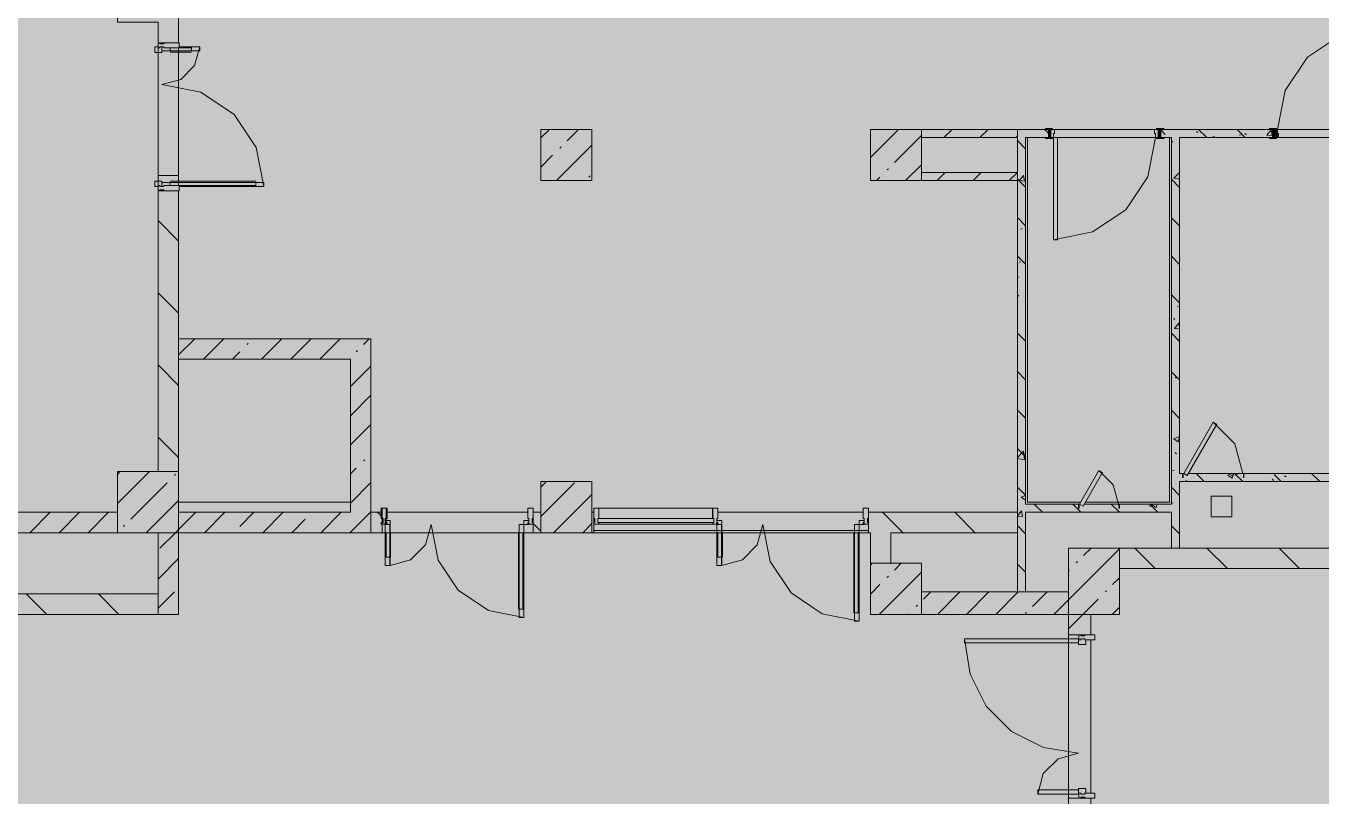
# Model space of a CAD drawing. Header units: millimetres. Extents: x -3817 to 677485, y -22715 to 103890.
# Drawn here: x 13795 to 13895, y -19532.1 to -19472.7 of the extents above; entities that cross this region are included whole.
import ezdxf

# ---------------------------------------------------------------- set-up
doc = ezdxf.new("R2010")
doc.units = ezdxf.units.MM
doc.layers.add('PDF _Геометрия', color=7, linetype='Continuous', true_color=0x1d1d1d)
doc.layers.add('PDF _Сплошная заливка', color=7, linetype='Continuous', true_color=0xffffff)

msp = doc.modelspace()

# ---------------------------------------------------------------- hatches: boundary and pattern name
at = {"layer": 'PDF _Сплошная заливка', "true_color": 0xd9d9d9, "transparency": 33554559}
for points in [[(13871.022, -19606.078), (13878.479, -19606.078), (13878.479, -19577.89), (13949.343, -19577.89), (13949.343, -19388.526), (13611.166, -19388.526), (13611.166, -19416.651), (13586.364, -19416.651), (13586.364, -19606.078), (13856.416, -19606.078)], [(13871.55, -19481.279), (13871.55, -19480.649), (13864.149, -19480.649), (13864.149, -19481.279), (13871.022, -19481.279)], [(13883.44, -19512.931), (13884.07, -19512.931), (13884.07, -19481.279), (13883.44, -19481.279), (13883.44, -19510.176)], [(13871.55, -19484.586), (13871.55, -19483.956), (13864.149, -19483.956), (13864.149, -19484.586), (13871.022, -19484.586)], [(13820.095, -19498.365), (13821.67, -19498.365), (13821.67, -19496.79), (13806.828, -19496.79), (13806.828, -19498.365), (13812.595, -19498.365)], [(13820.095, -19511.75), (13821.67, -19511.75), (13821.67, -19498.365), (13820.095, -19498.365), (13820.095, -19510.176)], [(13904.703, -19507.813), (13916.587, -19507.813), (13916.587, -19507.183), (13884.748, -19507.183), (13884.657, -19507.341), (13884.306, -19507.183), (13884.07, -19507.183), (13884.07, -19507.813), (13900.236, -19507.813)], [(13872.18, -19510.176), (13883.44, -19510.176), (13883.44, -19509.546), (13876.717, -19509.546), (13876.626, -19509.703), (13876.275, -19509.546), (13872.18, -19509.546)], [(13820.095, -19511.75), (13820.095, -19510.176), (13806.828, -19510.176), (13806.828, -19511.75), (13819.899, -19511.75)], [(13848.118, -19510.963), (13848.118, -19510.648), (13839.189, -19510.648), (13839.189, -19510.963), (13841.809, -19510.963)], [(13805.253, -19518.049), (13806.828, -19518.049), (13806.828, -19511.75), (13805.253, -19511.75), (13805.253, -19516.475)], [(13879.424, -19518.049), (13879.424, -19512.931), (13875.487, -19512.931), (13875.487, -19518.049), (13878.326, -19518.049)], [(13879.424, -19514.506), (13913.832, -19514.506), (13913.832, -19512.931), (13879.424, -19512.931), (13879.424, -19513.93)], [(13779.271, -19518.049), (13805.253, -19518.049), (13805.253, -19516.475), (13770.609, -19516.475), (13770.609, -19518.049)], [(13871.022, -19518.049), (13875.487, -19518.049), (13875.487, -19516.317), (13864.149, -19516.317), (13864.149, -19518.049)]]:
    msp.add_hatch(color=254, dxfattribs=at).paths.add_polyline_path(points)
h = msp.add_hatch(color=254, dxfattribs=at)
h.paths.add_polyline_path([(13805.253, -19507.026), (13806.828, -19507.026), (13806.828, -19485.373), (13805.253, -19485.373), (13805.253, -19505.125)], flags=0)
h.paths.add_polyline_path([(13805.253, -19473.956), (13806.828, -19473.956), (13806.828, -19472.382), (13805.253, -19472.382)], flags=0)
h.paths.add_polyline_path([(13805.253, -19467.657), (13806.828, -19467.657), (13806.828, -19425.139), (13805.253, -19425.139), (13805.253, -19461.102)], flags=0)
h.paths.add_polyline_path([(13806.828, -19420.415), (13806.828, -19415.691), (13805.253, -19415.691), (13805.253, -19420.415)], flags=0)
h.paths.add_polyline_path([(13805.253, -19398.379), (13806.828, -19398.379), (13806.828, -19395.219), (13805.253, -19395.219)], flags=0)
at = {"layer": 'PDF _Сплошная заливка', "true_color": 0xcdcdcd, "transparency": 33554559}
for points in [[(13805.702, -19474.586), (13808.458, -19474.586), (13808.458, -19474.271), (13805.545, -19474.35), (13805.545, -19474.586)], [(13805.545, -19485.058), (13813.419, -19485.058), (13813.419, -19484.743), (13805.545, -19484.743), (13805.545, -19484.98)], [(13874.674, -19520.256), (13876.282, -19520.256), (13876.282, -19519.941), (13867.466, -19519.941), (13867.466, -19520.256), (13871.022, -19520.256)]]:
    msp.add_hatch(color=254, dxfattribs=at).paths.add_polyline_path(points)
at = {"layer": 'PDF _Сплошная заливка', "true_color": 0xd9d9d9, "transparency": 33554559}
h = msp.add_hatch(color=254, dxfattribs=at)
h.paths.add_polyline_path([(13932.808, -19481.279), (13944.146, -19481.279), (13944.146, -19480.649), (13932.572, -19480.649), (13932.572, -19481.279)], flags=0)
h.paths.add_polyline_path([(13903.833, -19481.279), (13923.911, -19481.279), (13923.911, -19480.649), (13903.833, -19480.649), (13903.833, -19480.803)], flags=0)
h.paths.add_polyline_path([(13885.629, -19481.279), (13891.235, -19481.279), (13891.235, -19480.649), (13882.611, -19480.649), (13882.611, -19481.279), (13884.07, -19481.279)], flags=0)
h.paths.add_polyline_path([(13873.714, -19481.279), (13873.95, -19481.279), (13873.95, -19480.649), (13872.18, -19480.649), (13872.18, -19481.279)], flags=0)
at = {"layer": 'PDF _Сплошная заливка', "true_color": 0xcdcdcd, "transparency": 33554559}
h = msp.add_hatch(color=254, dxfattribs=at)
h.paths.add_polyline_path([(13882.218, -19481.279), (13882.415, -19481.279), (13882.415, -19480.649), (13882.139, -19480.649), (13882.218, -19480.964)], flags=0)
h.paths.add_polyline_path([(13874.344, -19481.279), (13874.423, -19480.649), (13874.147, -19480.649), (13874.147, -19481.279)], flags=0)
at = {"layer": 'PDF _Сплошная заливка', "true_color": 0xd9d9d9, "transparency": 33554559}
h = msp.add_hatch(color=254, dxfattribs=at)
h.paths.add_polyline_path([(13779.27, -19511.75), (13802.104, -19511.75), (13802.104, -19510.176), (13759.586, -19510.176), (13759.586, -19511.75), (13778.64, -19511.75)], flags=0)
h.paths.add_polyline_path([(13746.83, -19511.75), (13754.862, -19511.75), (13754.862, -19510.176), (13712.343, -19510.176), (13712.343, -19511.75), (13740.525, -19511.75)], flags=0)
h = msp.add_hatch(color=254, dxfattribs=at)
h.paths.add_polyline_path([(13838.874, -19511.75), (13838.874, -19510.176), (13838.717, -19510.176), (13838.717, -19511.75)], flags=0)
h.paths.add_polyline_path([(13871.55, -19511.75), (13871.55, -19510.176), (13860.055, -19510.176), (13860.055, -19511.75), (13871.022, -19511.75)], flags=0)
h.paths.add_polyline_path([(13822.528, -19511.75), (13822.528, -19510.176), (13821.67, -19510.176), (13821.67, -19511.75)], flags=0)
h.paths.add_polyline_path([(13834.182, -19511.75), (13834.78, -19511.75), (13834.78, -19510.176), (13834.182, -19510.176)], flags=0)
h = msp.add_hatch(color=254, dxfattribs=at)
h.paths.add_polyline_path([(13875.487, -19541.67), (13877.219, -19541.67), (13877.219, -19532.222), (13875.487, -19532.222), (13875.487, -19540.344)], flags=0)
h.paths.add_polyline_path([(13875.487, -19519.626), (13877.219, -19519.626), (13877.219, -19518.049), (13875.487, -19518.049), (13875.487, -19518.332)], flags=0)

# ---------------------------------------------------------------- linework, layer by layer
at = {"layer": 'PDF _Геометрия', "color": 9, "lineweight": 9, "true_color": 0xb7b7b7}
for points in [[(13805.253, -19473.169), (13805.253, -19472.382), (13802.104, -19472.382), (13802.104, -19467.657), (13805.253, -19467.657), (13805.253, -19425.139)], [(13806.828, -19457.478), (13870.999, -19457.478), (13806.828, -19457.478), (13806.828, -19473.971), (13806.828, -19473.169)], [(13891.628, -19480.649), (13899.187, -19480.649), (13891.628, -19480.649), (13892.228, -19477.636), (13893.935, -19475.081), (13896.489, -19473.375), (13899.502, -19472.775)], [(13805.253, -19474.271), (13804.994, -19474.271), (13804.994, -19474.704), (13805.545, -19474.704), (13805.545, -19474.271), (13805.387, -19474.271)], [(13805.253, -19507.026), (13805.253, -19484.192), (13806.828, -19484.192), (13806.828, -19474.346), (13806.828, -19484.994)], [(13808.458, -19474.271), (13808.068, -19475.728), (13807.001, -19476.794), (13805.545, -19477.184)], [(13805.702, -19474.271), (13805.545, -19474.271)], [(13807.828, -19474.35), (13806.175, -19474.35), (13806.175, -19474.586)], [(13808.458, -19474.271), (13806.883, -19474.271)], [(13807.828, -19474.271), (13807.828, -19474.586)], [(13807.828, -19474.696), (13806.175, -19474.696)], [(13813.419, -19485.058), (13812.819, -19482.045), (13811.112, -19479.491), (13808.558, -19477.784), (13805.545, -19477.184)], [(13860.212, -19510.176), (13871.55, -19510.176), (13871.55, -19484.586), (13860.212, -19484.586), (13860.212, -19480.649), (13873.714, -19480.649)], [(13872.338, -19481.279), (13872.338, -19509.388), (13876.444, -19509.388)], [(13882.218, -19481.279), (13881.618, -19484.292), (13879.912, -19486.846), (13877.357, -19488.553), (13874.344, -19489.153)], [(13876.808, -19509.388), (13883.282, -19509.388), (13883.282, -19481.279), (13882.848, -19481.279)], [(13882.848, -19480.649), (13890.998, -19480.649)], [(13884.07, -19481.279), (13884.07, -19507.183), (13884.385, -19507.183)], [(13884.748, -19507.183), (13915.799, -19507.183), (13915.799, -19481.279), (13903.833, -19481.279), (13903.833, -19484.586), (13899.896, -19484.586), (13899.896, -19481.342)], [(13890.998, -19481.279), (13885.629, -19481.279)], [(13805.253, -19485.058), (13804.994, -19485.058), (13804.994, -19484.625), (13805.545, -19484.625), (13805.545, -19485.058), (13805.387, -19485.058)], [(13805.702, -19485.058), (13805.545, -19485.058)], [(13812.789, -19484.633), (13806.175, -19484.633)], [(13812.789, -19484.98), (13806.175, -19484.98), (13806.175, -19484.743)], [(13806.828, -19485.37), (13806.828, -19496.79), (13821.67, -19496.79), (13821.67, -19510.176)], [(13813.419, -19485.058), (13806.883, -19485.058)], [(13812.789, -19485.058), (13812.789, -19484.743)], [(13812.595, -19498.365), (13806.828, -19498.365), (13820.095, -19498.365)], [(13806.828, -19505.125), (13806.828, -19509.388), (13820.095, -19509.388), (13806.828, -19509.388), (13806.828, -19498.365)], [(13888.951, -19507.183), (13888.339, -19504.9), (13886.668, -19503.229)], [(13806.828, -19505.125), (13806.828, -19507.026), (13806.828, -19505.125)], [(13665.101, -19510.176), (13707.619, -19510.176), (13707.619, -19507.026), (13712.343, -19507.026), (13712.343, -19510.176), (13754.862, -19510.176), (13754.862, -19506.869), (13759.586, -19506.869), (13759.586, -19510.176), (13802.104, -19510.176), (13802.104, -19507.026)], [(13879.345, -19509.546), (13878.944, -19508.05), (13877.849, -19506.954)], [(13834.78, -19510.176), (13834.78, -19507.813), (13838.717, -19507.813), (13838.717, -19510.176)], [(13822.843, -19510.805), (13823.158, -19510.805), (13823.158, -19511.12), (13822.765, -19511.12)], [(13833.473, -19511.12), (13833.473, -19518.285), (13830.731, -19517.74), (13828.406, -19516.187), (13826.853, -19513.862), (13826.308, -19511.12), (13825.886, -19512.695), (13824.733, -19513.848), (13823.158, -19514.27), (13823.158, -19511.12)], [(13833.867, -19511.12), (13833.473, -19511.12), (13833.473, -19510.805), (13833.867, -19510.805)], [(13848.362, -19510.805), (13848.756, -19510.805), (13848.756, -19511.12), (13848.362, -19511.12)], [(13859.346, -19511.12), (13859.346, -19518.561), (13856.499, -19517.995), (13854.085, -19516.382), (13852.472, -19513.968), (13851.905, -19511.12), (13851.483, -19512.695), (13850.331, -19513.848), (13848.756, -19514.27), (13848.756, -19511.12)], [(13859.74, -19511.12), (13859.346, -19511.12), (13859.346, -19510.805), (13859.74, -19510.805)], [(13860.055, -19511.75), (13806.828, -19511.75)], [(13821.67, -19511.75), (13834.78, -19511.75)], [(13822.765, -19511.75), (13823.119, -19511.75)], [(13822.843, -19513.64), (13822.843, -19511.75)], [(13823.19, -19513.64), (13823.19, -19511.75)], [(13833.048, -19517.656), (13833.048, -19511.75)], [(13833.473, -19511.75), (13833.119, -19511.75)], [(13833.394, -19517.656), (13833.394, -19511.75)], [(13838.874, -19511.593), (13860.055, -19511.593)], [(13848.362, -19511.75), (13848.716, -19511.75)], [(13848.441, -19513.64), (13848.441, -19511.75)], [(13848.787, -19513.64), (13848.787, -19511.75)], [(13858.921, -19517.931), (13858.921, -19511.75)], [(13859.346, -19511.75), (13858.992, -19511.75)], [(13859.267, -19517.931), (13859.267, -19511.75)], [(13875.487, -19518.049), (13860.212, -19518.049), (13860.212, -19511.75)], [(13806.828, -19513.93), (13806.828, -19518.049), (13768.869, -19518.049), (13768.869, -19514.506), (13767.753, -19514.506), (13768.869, -19514.506), (13768.869, -19518.049), (13769.034, -19518.049)], [(13822.765, -19513.64), (13823.119, -19513.64)], [(13848.362, -19513.64), (13848.716, -19513.64)], [(13944.056, -19518.049), (13913.832, -19518.049), (13913.832, -19514.506), (13879.424, -19514.506), (13879.424, -19518.049), (13877.219, -19518.049), (13877.219, -19519.624)], [(13833.473, -19517.656), (13833.119, -19517.656)], [(13859.346, -19517.931), (13858.992, -19517.931)], [(13862.141, -19541.67), (13869.739, -19541.67), (13869.739, -19538.678), (13875.487, -19538.678), (13875.487, -19518.332)], [(13876.834, -19520.019), (13876.834, -19520.374), (13876.282, -19520.374), (13876.282, -19519.941), (13867.466, -19519.941), (13867.897, -19522.665), (13869.149, -19525.123), (13871.1, -19527.074), (13873.558, -19528.326), (13876.282, -19528.757), (13874.708, -19529.179), (13873.555, -19530.332), (13873.133, -19531.907), (13876.282, -19531.907), (13876.282, -19531.474), (13876.834, -19531.474), (13876.834, -19531.828)], [(13875.487, -19519.624), (13875.487, -19532.222), (13876.755, -19532.222)], [(13876.44, -19519.941), (13876.755, -19519.941)], [(13876.44, -19531.907), (13876.755, -19531.907)]]:
    msp.add_lwpolyline(points, dxfattribs=at)
at = {"layer": 'PDF _Геометрия', "color": 8, "lineweight": 9, "true_color": 0x737373}
for points in [[(13805.253, -19472.382), (13805.253, -19473.956), (13806.828, -19473.956), (13806.828, -19457.421), (13870.999, -19457.421)], [(13805.702, -19485.373), (13805.253, -19485.373), (13805.253, -19473.956), (13805.702, -19473.956)], [(13806.828, -19474.346), (13806.828, -19484.994)], [(13834.78, -19481.307), (13835.439, -19480.649)], [(13836.811, -19481.521), (13837.684, -19480.649)], [(13860.212, -19482.815), (13862.378, -19480.649)], [(13862.067, -19483.205), (13864.149, -19481.123)], [(13871.55, -19480.649), (13864.149, -19480.649), (13864.149, -19481.279), (13871.55, -19481.279), (13871.55, -19483.956)], [(13865.88, -19481.279), (13866.51, -19480.649)], [(13868.664, -19481.279), (13869.294, -19480.649)], [(13871.448, -19481.279), (13871.55, -19481.176)], [(13873.714, -19480.649), (13872.18, -19480.649), (13871.55, -19480.649), (13871.55, -19481.279)], [(13876.275, -19509.546), (13872.18, -19509.546), (13872.18, -19481.279), (13873.714, -19481.279)], [(13873.95, -19481.279), (13873.95, -19480.649)], [(13874.265, -19480.649), (13882.296, -19480.649)], [(13882.218, -19481.279), (13874.344, -19481.279)], [(13882.848, -19481.279), (13883.44, -19481.279), (13883.44, -19509.546), (13879.424, -19509.546), (13876.717, -19509.546)], [(13882.611, -19480.649), (13882.611, -19481.279)], [(13890.998, -19480.649), (13882.848, -19480.649)], [(13884.306, -19507.183), (13884.07, -19507.183), (13884.07, -19481.279), (13890.998, -19481.279)], [(13903.833, -19481.279), (13915.957, -19481.279), (13915.957, -19507.183), (13889.03, -19507.183), (13884.748, -19507.183)], [(13891.235, -19481.279), (13891.235, -19480.649)], [(13899.581, -19481.279), (13891.55, -19481.279)], [(13891.628, -19480.649), (13899.187, -19480.649)], [(13835.992, -19484.586), (13838.717, -19481.861)], [(13836.25, -19482.083), (13836.343, -19481.989)], [(13834.78, -19483.552), (13835.689, -19482.644)], [(13862.931, -19484.586), (13864.149, -19483.368)], [(13838.495, -19484.328), (13838.588, -19484.234)], [(13860.686, -19484.586), (13860.945, -19484.328)], [(13861.506, -19483.766), (13861.599, -19483.673)], [(13871.55, -19484.586), (13871.55, -19483.956), (13864.149, -19483.956), (13864.149, -19484.586), (13871.55, -19484.586), (13871.55, -19516.317), (13872.18, -19516.317), (13872.18, -19510.176), (13876.275, -19510.176), (13879.424, -19510.176), (13883.44, -19510.176), (13883.44, -19512.931), (13879.424, -19512.931), (13879.424, -19514.506), (13913.832, -19514.506)], [(13865.357, -19484.586), (13865.987, -19483.956)], [(13868.141, -19484.586), (13868.771, -19483.956)], [(13870.925, -19484.586), (13871.55, -19483.96)], [(13806.828, -19489.253), (13805.253, -19487.678)], [(13806.828, -19494.82), (13805.253, -19493.246)], [(13806.828, -19501.514), (13806.828, -19498.365), (13806.828, -19496.79), (13821.67, -19496.79), (13821.67, -19498.365), (13821.67, -19510.176), (13822.528, -19510.176), (13822.528, -19511.75), (13821.67, -19511.75), (13820.095, -19511.75), (13806.828, -19511.75), (13806.828, -19518.049), (13805.253, -19518.049), (13770.609, -19518.049)], [(13806.828, -19498.034), (13808.072, -19496.79)], [(13808.743, -19498.365), (13810.317, -19496.79)], [(13812.116, -19497.236), (13812.21, -19497.143)], [(13813.233, -19498.365), (13814.807, -19496.79)], [(13815.478, -19498.365), (13817.052, -19496.79)], [(13817.723, -19498.365), (13819.297, -19496.79)], [(13821.096, -19497.236), (13821.542, -19496.79)], [(13809.131, -19498.365), (13806.828, -19498.365), (13820.095, -19498.365), (13817.792, -19498.365)], [(13820.095, -19498.365), (13820.095, -19510.176), (13806.828, -19510.176)], [(13810.988, -19498.365), (13811.555, -19497.797)], [(13815.43, -19498.365), (13811.493, -19498.365)], [(13819.968, -19498.365), (13819.974, -19498.359)], [(13820.535, -19497.797), (13820.628, -19497.704)], [(13806.828, -19500.388), (13805.253, -19498.813)], [(13820.095, -19500.482), (13821.67, -19498.907)], [(13820.095, -19502.727), (13821.67, -19501.152)], [(13820.095, -19504.972), (13821.67, -19503.397)], [(13806.828, -19505.955), (13805.253, -19504.381)], [(13806.828, -19503.877), (13806.828, -19507.026)], [(13821.096, -19506.216), (13821.19, -19506.123)], [(13821.658, -19505.655), (13821.67, -19505.642)], [(13802.104, -19507.249), (13802.327, -19507.026)], [(13802.104, -19509.494), (13804.572, -19507.026)], [(13806.504, -19507.339), (13806.597, -19507.245)], [(13820.095, -19507.217), (13820.535, -19506.777)], [(13803.136, -19510.706), (13805.943, -19507.9)], [(13820.095, -19509.462), (13821.67, -19507.887)], [(13834.78, -19508.247), (13835.214, -19507.813)], [(13834.78, -19510.492), (13837.372, -19507.9)], [(13896.51, -19512.931), (13884.07, -19512.931), (13884.07, -19507.813), (13884.306, -19507.813), (13889.03, -19507.813), (13916.587, -19507.813)], [(13804.337, -19511.75), (13806.828, -19509.259)], [(13835.767, -19511.75), (13838.717, -19508.8)], [(13788.719, -19511.75), (13802.104, -19511.75), (13802.104, -19510.176), (13759.586, -19510.176), (13759.586, -19511.75), (13762.735, -19511.75)], [(13795.357, -19511.75), (13796.932, -19510.176)], [(13797.602, -19511.75), (13799.177, -19510.176)], [(13799.847, -19511.75), (13801.422, -19510.176)], [(13805.381, -19512.951), (13806.582, -19511.75), (13806.828, -19511.504), (13808.157, -19510.176)], [(13808.827, -19511.75), (13810.402, -19510.176)], [(13811.555, -19511.267), (13812.647, -19510.176)], [(13813.317, -19511.75), (13814.892, -19510.176)], [(13817.807, -19511.75), (13819.382, -19510.176)], [(13820.052, -19511.75), (13820.095, -19511.707), (13821.67, -19510.132)], [(13821.67, -19511.75), (13821.67, -19510.176)], [(13822.528, -19510.521), (13822.183, -19510.176)], [(13822.922, -19510.176), (13833.788, -19510.176)], [(13839.268, -19509.861), (13848.039, -19509.861)], [(13848.441, -19510.176), (13859.661, -19510.176)], [(13862.731, -19511.75), (13861.156, -19510.176)], [(13868.299, -19511.75), (13866.724, -19510.176)], [(13802.575, -19511.267), (13802.668, -19511.174)], [(13815.562, -19511.75), (13816.606, -19510.706)], [(13834.182, -19510.648), (13834.182, -19511.75), (13822.528, -19511.75), (13822.528, -19511.097)], [(13834.78, -19511.637), (13834.182, -19511.039)], [(13838.012, -19511.75), (13838.717, -19511.045)], [(13860.055, -19510.648), (13860.055, -19511.75), (13838.874, -19511.75), (13838.874, -19510.648)], [(13839.268, -19510.963), (13839.268, -19511.097), (13839.268, -19510.963), (13848.039, -19510.963)], [(13848.039, -19510.963), (13848.039, -19511.097), (13848.039, -19510.963)], [(13805.253, -19511.75), (13805.253, -19516.475), (13788.719, -19516.475), (13788.719, -19511.75), (13788.089, -19511.75), (13779.27, -19511.75)], [(13811.072, -19511.75), (13811.087, -19511.735)], [(13874.368, -19518.049), (13875.487, -19516.93), (13879.424, -19512.993)], [(13876.66, -19513.512), (13877.241, -19512.931)], [(13882.19, -19514.506), (13880.615, -19512.931)], [(13883.44, -19512.931), (13884.07, -19512.931)], [(13887.757, -19514.506), (13886.182, -19512.931)], [(13893.325, -19514.506), (13891.75, -19512.931)], [(13805.253, -19515.324), (13806.828, -19513.749)], [(13860.212, -19514.245), (13860.345, -19514.112)], [(13862.067, -19514.635), (13862.59, -19514.112)], [(13876.098, -19514.074), (13876.192, -19513.98)], [(13860.898, -19518.049), (13864.149, -19514.798)], [(13861.506, -19515.196), (13861.599, -19515.103)], [(13875.487, -19514.685), (13875.537, -19514.635)], [(13878.905, -19515.757), (13879.424, -19515.238)], [(13796.652, -19518.049), (13795.077, -19516.475)], [(13802.219, -19518.049), (13800.645, -19516.475)], [(13805.253, -19517.569), (13806.504, -19516.319)], [(13805.253, -19518.049), (13805.253, -19516.475)], [(13860.212, -19516.49), (13860.945, -19515.757)], [(13871.55, -19516.317), (13864.149, -19516.317), (13864.149, -19518.049), (13875.487, -19518.049), (13875.487, -19516.317), (13872.18, -19516.317)], [(13864.312, -19516.88), (13864.875, -19516.317)], [(13865.388, -19518.049), (13867.12, -19516.317)], [(13867.633, -19518.049), (13869.363, -19516.319)], [(13869.878, -19518.049), (13871.61, -19516.317)], [(13872.731, -19517.441), (13873.855, -19516.317)], [(13878.343, -19516.319), (13878.437, -19516.225)], [(13863.751, -19517.441), (13863.844, -19517.348)], [(13875.487, -19519.175), (13876.613, -19518.049), (13877.782, -19516.88)], [(13878.858, -19518.049), (13879.424, -19517.483)], [(13863.143, -19518.049), (13863.19, -19518.002)], [(13872.17, -19518.002), (13872.263, -19517.909)], [(13877.219, -19571.984), (13877.219, -19541.67), (13877.219, -19532.222), (13875.487, -19532.222), (13875.487, -19519.626), (13876.755, -19519.626)], [(13877.219, -19520.019), (13877.219, -19531.828)]]:
    msp.add_lwpolyline(points, dxfattribs=at)
for points in [[(13805.702, -19474.035), (13805.387, -19474.035), (13805.387, -19473.956), (13805.253, -19473.956), (13805.253, -19474.35), (13805.387, -19474.35), (13805.387, -19474.271), (13805.702, -19474.271), (13805.702, -19474.35), (13806.883, -19474.35), (13806.883, -19473.956), (13805.702, -19473.956)], [(13838.717, -19480.649), (13834.78, -19480.649), (13834.78, -19484.586), (13838.717, -19484.586)], [(13864.149, -19480.649), (13860.212, -19480.649), (13860.212, -19484.586), (13864.149, -19484.586)], [(13805.387, -19485.058), (13805.387, -19484.98), (13805.253, -19484.98), (13805.253, -19485.373), (13805.387, -19485.373), (13805.387, -19485.294), (13805.702, -19485.294), (13805.702, -19485.373), (13806.883, -19485.373), (13806.883, -19484.98), (13805.702, -19484.98), (13805.702, -19485.058)], [(13806.828, -19507.026), (13806.828, -19485.373), (13805.253, -19485.373), (13805.253, -19507.026)], [(13806.828, -19507.026), (13802.104, -19507.026), (13802.104, -19511.75), (13806.828, -19511.75)], [(13838.717, -19511.75), (13838.717, -19510.176), (13838.717, -19507.813), (13834.78, -19507.813), (13834.78, -19510.176), (13834.78, -19511.75)], [(13822.528, -19510.648), (13822.528, -19510.963), (13822.45, -19510.963), (13822.45, -19511.097), (13822.843, -19511.097), (13822.843, -19510.963), (13822.765, -19510.963), (13822.765, -19510.648), (13822.843, -19510.648), (13822.843, -19509.861), (13822.45, -19509.861), (13822.45, -19510.648)], [(13822.607, -19510.648), (13822.607, -19510.963), (13822.528, -19510.963), (13822.528, -19511.097), (13822.922, -19511.097), (13822.922, -19510.963), (13822.843, -19510.963), (13822.843, -19510.648), (13822.922, -19510.648), (13822.922, -19509.861), (13822.528, -19509.861), (13822.528, -19510.648)], [(13833.867, -19510.963), (13833.788, -19510.963), (13833.788, -19511.097), (13834.182, -19511.097), (13834.182, -19510.963), (13834.103, -19510.963), (13834.103, -19510.648), (13834.182, -19510.648), (13834.182, -19509.861), (13833.788, -19509.861), (13833.788, -19510.648), (13833.867, -19510.648)], [(13834.78, -19510.176), (13834.182, -19510.176), (13834.182, -19511.75), (13834.78, -19511.75)], [(13838.717, -19511.75), (13838.874, -19511.75), (13838.874, -19510.176), (13838.717, -19510.176)], [(13838.953, -19510.648), (13838.953, -19510.963), (13838.874, -19510.963), (13838.874, -19511.097), (13839.268, -19511.097), (13839.268, -19510.963), (13839.189, -19510.963), (13839.189, -19510.648), (13839.268, -19510.648), (13839.268, -19509.861), (13838.874, -19509.861), (13838.874, -19510.648)], [(13848.039, -19510.648), (13839.268, -19510.648), (13839.268, -19509.861), (13848.039, -19509.861)], [(13848.118, -19510.648), (13848.118, -19510.963), (13848.039, -19510.963), (13848.039, -19511.097), (13848.433, -19511.097), (13848.433, -19510.963), (13848.354, -19510.963), (13848.354, -19510.648), (13848.433, -19510.648), (13848.433, -19509.861), (13848.039, -19509.861), (13848.039, -19510.648)], [(13848.126, -19510.648), (13848.126, -19510.963), (13848.047, -19510.963), (13848.047, -19511.097), (13848.441, -19511.097), (13848.441, -19510.963), (13848.362, -19510.963), (13848.362, -19510.648), (13848.441, -19510.648), (13848.441, -19509.861), (13848.047, -19509.861), (13848.047, -19510.648)], [(13859.74, -19510.963), (13859.661, -19510.963), (13859.661, -19511.097), (13860.055, -19511.097), (13860.055, -19510.963), (13859.976, -19510.963), (13859.976, -19510.648), (13860.055, -19510.648), (13860.055, -19509.861), (13859.661, -19509.861), (13859.661, -19510.648), (13859.74, -19510.648)], [(13861.787, -19514.112), (13861.787, -19511.75), (13871.55, -19511.75), (13871.55, -19510.176), (13860.055, -19510.176), (13860.055, -19511.75), (13860.212, -19511.75), (13860.212, -19514.112)], [(13848.118, -19510.648), (13839.189, -19510.648), (13839.189, -19510.963), (13848.118, -19510.963)], [(13848.039, -19511.097), (13839.268, -19511.097)], [(13879.424, -19518.049), (13879.424, -19512.931), (13875.487, -19512.931), (13875.487, -19518.049)], [(13864.149, -19514.112), (13860.212, -19514.112), (13860.212, -19518.049), (13864.149, -19518.049)], [(13875.487, -19518.049), (13875.487, -19519.626), (13877.219, -19519.626), (13877.219, -19518.049)], [(13876.755, -19519.704), (13876.44, -19519.704), (13876.44, -19519.626), (13876.306, -19519.626), (13876.306, -19520.019), (13876.44, -19520.019), (13876.44, -19519.941), (13876.755, -19519.941), (13876.755, -19520.019), (13877.542, -19520.019), (13877.542, -19519.626), (13876.755, -19519.626)], [(13876.44, -19531.907), (13876.44, -19531.828), (13876.306, -19531.828), (13876.306, -19532.222), (13876.44, -19532.222), (13876.44, -19532.143), (13876.755, -19532.143), (13876.755, -19532.222), (13877.542, -19532.222), (13877.542, -19531.828), (13876.755, -19531.828), (13876.755, -19531.907)]]:
    msp.add_lwpolyline(points, close=True, dxfattribs=at)
at = {"layer": 'PDF _Геометрия', "color": 9, "lineweight": 9, "true_color": 0xb7b7b7}
for points in [[(13805.545, -19474.586), (13805.545, -19474.271), (13805.702, -19474.271), (13805.545, -19474.271)], [(13806.883, -19474.271), (13808.458, -19474.271), (13808.458, -19474.586), (13805.545, -19474.586), (13808.458, -19474.586), (13808.458, -19474.271)], [(13874.265, -19480.586), (13873.714, -19480.586), (13873.714, -19480.649), (13874.265, -19480.649)], [(13882.296, -19480.586), (13882.296, -19480.649), (13882.848, -19480.649), (13882.848, -19480.586)], [(13891.55, -19480.649), (13891.55, -19480.586), (13890.998, -19480.586), (13890.998, -19480.649)], [(13874.265, -19481.279), (13873.714, -19481.279), (13873.714, -19481.342), (13874.265, -19481.342)], [(13874.147, -19480.649), (13873.95, -19480.649), (13873.95, -19481.279), (13874.147, -19481.279)], [(13874.344, -19481.279), (13874.344, -19480.964), (13874.423, -19480.964), (13874.423, -19480.649), (13874.147, -19480.649), (13874.147, -19481.279)], [(13874.265, -19480.649), (13874.147, -19480.649), (13874.147, -19480.657), (13874.265, -19480.657)], [(13874.265, -19481.271), (13874.147, -19481.271), (13874.147, -19481.279), (13874.265, -19481.279)], [(13874.265, -19480.649), (13882.296, -19480.649)], [(13874.344, -19489.153), (13874.659, -19489.153), (13874.659, -19481.279), (13874.344, -19481.279)], [(13882.218, -19481.279), (13882.415, -19481.279), (13882.415, -19480.649), (13882.139, -19480.649), (13882.139, -19480.964), (13882.218, -19480.964)], [(13882.296, -19480.649), (13882.296, -19480.657), (13882.415, -19480.657), (13882.415, -19480.649)], [(13882.296, -19481.271), (13882.296, -19481.279), (13882.415, -19481.279), (13882.415, -19481.271)], [(13882.296, -19481.279), (13882.296, -19481.342), (13882.848, -19481.342), (13882.848, -19481.279)], [(13882.415, -19480.649), (13882.415, -19481.279), (13882.611, -19481.279), (13882.611, -19480.649)], [(13891.55, -19481.342), (13891.55, -19481.279), (13890.998, -19481.279), (13890.998, -19481.342)], [(13891.432, -19481.279), (13891.432, -19480.649), (13891.235, -19480.649), (13891.235, -19481.279)], [(13891.628, -19480.649), (13891.432, -19480.649), (13891.432, -19481.279), (13891.707, -19481.279), (13891.707, -19480.964), (13891.628, -19480.964)], [(13891.55, -19480.657), (13891.55, -19480.649), (13891.432, -19480.649), (13891.432, -19480.657)], [(13891.55, -19481.279), (13891.55, -19481.271), (13891.432, -19481.271), (13891.432, -19481.279)], [(13805.545, -19485.058), (13805.545, -19484.743), (13813.419, -19484.743), (13813.419, -19485.058), (13806.883, -19485.058), (13813.419, -19485.058), (13813.419, -19484.743), (13805.545, -19484.743), (13805.545, -19485.058), (13805.702, -19485.058)], [(13806.828, -19498.365), (13820.095, -19498.365), (13806.828, -19498.365), (13806.828, -19509.388), (13820.095, -19509.388), (13806.828, -19509.388)], [(13886.668, -19503.229), (13884.385, -19507.183), (13884.657, -19507.341), (13886.941, -19503.386)], [(13877.849, -19506.954), (13876.353, -19509.546), (13876.626, -19509.703), (13878.122, -19507.112)], [(13884.345, -19507.498), (13884.345, -19507.183), (13884.306, -19507.183), (13884.306, -19507.498)], [(13888.991, -19507.498), (13889.03, -19507.498), (13889.03, -19507.183), (13888.991, -19507.183)], [(13876.314, -19509.861), (13876.314, -19509.546), (13876.275, -19509.546), (13876.275, -19509.861)], [(13879.385, -19509.861), (13879.424, -19509.861), (13879.424, -19509.546), (13879.385, -19509.546)], [(13888.089, -19508.939), (13886.515, -19508.939), (13886.515, -19510.514), (13888.089, -19510.514)], [(13886.515, -19508.939), (13888.089, -19508.939), (13888.089, -19510.514), (13886.515, -19510.514)], [(13888.089, -19508.939), (13886.515, -19508.939), (13886.515, -19510.514), (13888.089, -19510.514)], [(13886.515, -19508.939), (13888.089, -19508.939), (13888.089, -19510.514), (13886.515, -19510.514)], [(13823.158, -19511.12), (13823.158, -19510.805), (13822.843, -19510.805), (13823.158, -19510.805), (13823.158, -19511.12), (13822.765, -19511.12)], [(13822.765, -19511.12), (13823.158, -19511.12), (13823.158, -19510.805), (13822.765, -19510.805)], [(13823.119, -19511.12), (13822.765, -19511.12), (13822.765, -19514.27), (13823.119, -19514.27), (13823.119, -19511.12), (13822.765, -19511.12), (13822.765, -19514.27), (13823.119, -19514.27)], [(13833.119, -19511.12), (13833.473, -19511.12), (13833.473, -19518.285), (13833.119, -19518.285), (13833.119, -19511.12), (13833.119, -19518.285), (13833.473, -19518.285), (13833.473, -19511.12)], [(13833.473, -19511.12), (13833.473, -19510.805), (13833.867, -19510.805), (13833.473, -19510.805), (13833.473, -19511.12), (13833.867, -19511.12)], [(13833.473, -19511.12), (13833.867, -19511.12), (13833.867, -19510.805), (13833.473, -19510.805)], [(13848.756, -19511.12), (13848.756, -19510.805), (13848.362, -19510.805), (13848.756, -19510.805), (13848.756, -19511.12), (13848.362, -19511.12)], [(13848.362, -19511.12), (13848.756, -19511.12), (13848.756, -19510.805), (13848.362, -19510.805)], [(13848.716, -19511.12), (13848.362, -19511.12), (13848.362, -19514.27), (13848.716, -19514.27), (13848.716, -19511.12), (13848.362, -19511.12), (13848.362, -19514.27), (13848.716, -19514.27)], [(13858.992, -19511.12), (13859.346, -19511.12), (13859.346, -19518.561), (13858.992, -19518.561), (13858.992, -19511.12), (13858.992, -19518.561), (13859.346, -19518.561), (13859.346, -19511.12)], [(13859.346, -19511.12), (13859.346, -19510.805), (13859.74, -19510.805), (13859.346, -19510.805), (13859.346, -19511.12), (13859.74, -19511.12)], [(13859.346, -19511.12), (13859.74, -19511.12), (13859.74, -19510.805), (13859.346, -19510.805)], [(13876.282, -19520.256), (13876.282, -19519.941), (13867.466, -19519.941), (13867.466, -19520.256)], [(13876.282, -19531.592), (13873.133, -19531.592), (13873.133, -19531.907), (13876.282, -19531.907)]]:
    msp.add_lwpolyline(points, close=True, dxfattribs=at)
at = {"layer": 'PDF _Геометрия', "color": 253, "lineweight": 9, "true_color": 0xa3a3a3}
for points in [[(13872.18, -19482.137), (13871.55, -19481.507)], [(13873.95, -19480.939), (13873.66, -19480.649)], [(13882.947, -19481.025), (13882.611, -19480.69)], [(13883.54, -19481.619), (13883.441, -19481.52)], [(13885.378, -19480.807), (13885.489, -19480.878)], [(13886.169, -19481.279), (13885.539, -19480.649)], [(13885.855, -19480.649), (13886.196, -19480.679)], [(13886.196, -19480.679), (13886.19, -19480.649)], [(13886.509, -19481.279), (13886.737, -19481.191)], [(13886.708, -19481.279), (13886.737, -19481.192)], [(13889.14, -19481.279), (13888.51, -19480.649)], [(13888.696, -19481.08), (13888.826, -19481.062)], [(13889.114, -19480.965), (13889.226, -19481.036)], [(13891.217, -19481.118), (13890.798, -19481.081), (13891.136, -19480.679)], [(13891.217, -19481.119), (13891.136, -19480.68)], [(13884.07, -19482.148), (13884.035, -19482.113)], [(13872.18, -19485.109), (13871.55, -19484.479)], [(13872.105, -19484.626), (13871.687, -19484.59), (13872.024, -19484.188)], [(13872.105, -19484.627), (13872.024, -19484.188)], [(13884.07, -19485.119), (13883.44, -19484.489)], [(13884.07, -19484.478), (13883.637, -19484.411), (13884.07, -19483.959)], [(13884.015, -19484.384), (13884.07, -19484.419)], [(13872.18, -19488.077), (13871.55, -19487.447)], [(13883.44, -19487.177), (13883.483, -19487.217)], [(13884.035, -19488.053), (13883.44, -19487.457)], [(13871.785, -19488.343), (13871.916, -19488.325)], [(13872.18, -19491.048), (13871.55, -19490.418)], [(13884.07, -19491.059), (13883.44, -19490.429)], [(13871.696, -19490.873), (13871.827, -19490.856)], [(13871.55, -19492.001), (13871.636, -19492.056)], [(13871.662, -19493.497), (13871.563, -19493.398)], [(13884.07, -19494.027), (13883.44, -19493.397)], [(13872.18, -19494.016), (13872.156, -19493.992)], [(13883.909, -19494.302), (13884.04, -19494.284)], [(13883.603, -19495.234), (13883.714, -19495.305)], [(13871.55, -19495.865), (13871.568, -19495.858)], [(13871.55, -19495.913), (13871.568, -19495.859)], [(13872.18, -19496.988), (13871.55, -19496.358)], [(13883.44, -19496.06), (13883.462, -19496.081)], [(13884.07, -19496.998), (13883.44, -19496.368)], [(13884.07, -19496.033), (13883.671, -19495.998), (13884.008, -19495.596)], [(13884.07, -19495.93), (13884.008, -19495.597)], [(13883.82, -19496.832), (13883.951, -19496.814)], [(13872.156, -19499.932), (13871.55, -19499.326)], [(13884.07, -19499.966), (13883.44, -19499.336)], [(13883.716, -19499.751), (13883.827, -19499.822)], [(13872.18, -19502.927), (13871.55, -19502.297)], [(13884.07, -19502.938), (13883.44, -19502.308)], [(13883.961, -19504.736), (13883.613, -19504.501), (13884.07, -19504.326)], [(13883.961, -19504.737), (13884.07, -19504.413)], [(13872.18, -19505.895), (13871.55, -19505.265)], [(13871.55, -19505.952), (13872.025, -19505.457)], [(13872.102, -19506.122), (13872.025, -19505.457)], [(13883.44, -19504.942), (13883.442, -19504.944)], [(13883.837, -19505.673), (13883.738, -19505.574)], [(13871.55, -19506.036), (13872.102, -19506.122)], [(13872.011, -19505.63), (13872.122, -19505.701)], [(13872.123, -19505.927), (13872.18, -19505.919)], [(13883.526, -19506.944), (13883.657, -19506.927)], [(13885.977, -19507.813), (13885.347, -19507.183)], [(13888.139, -19507.554), (13887.791, -19507.319), (13888.145, -19507.183)], [(13888.071, -19507.36), (13888.176, -19507.279)], [(13888.139, -19507.555), (13888.264, -19507.183)], [(13888.945, -19507.813), (13888.315, -19507.183)], [(13888.433, -19507.202), (13888.545, -19507.273)], [(13891.917, -19507.813), (13891.361, -19507.257)], [(13892.17, -19507.36), (13892.281, -19507.431)], [(13894.885, -19507.813), (13894.255, -19507.183)], [(13872.18, -19508.867), (13871.55, -19508.237)], [(13884.07, -19508.877), (13883.44, -19508.247)], [(13884.536, -19507.808), (13884.64, -19507.727)], [(13886.928, -19507.813), (13886.966, -19507.774)], [(13886.97, -19507.813), (13886.966, -19507.775)], [(13891.22, -19507.63), (13891.317, -19507.719)], [(13872.18, -19509.239), (13871.85, -19509.017), (13872.18, -19508.89)], [(13873.489, -19510.176), (13872.859, -19509.546)], [(13876.461, -19510.176), (13875.831, -19509.546)], [(13878.157, -19509.546), (13878.203, -19509.575)], [(13879.428, -19510.176), (13878.798, -19509.546)], [(13882.4, -19510.176), (13881.77, -19509.546)], [(13882.258, -19509.812), (13881.91, -19509.577), (13881.992, -19509.546)], [(13882.258, -19509.812), (13882.347, -19509.546)], [(13883.44, -19509.474), (13883.568, -19509.457)], [(13871.55, -19510.443), (13871.86, -19510.074)], [(13871.55, -19510.479), (13871.941, -19510.513)], [(13871.941, -19510.513), (13871.86, -19510.074)], [(13878.973, -19509.732), (13879.071, -19509.822)], [(13881.685, -19509.705), (13881.815, -19509.687)], [(13881.828, -19509.662), (13881.939, -19509.733)], [(13872.18, -19511.835), (13871.55, -19511.205)], [(13884.07, -19511.845), (13883.44, -19511.215)], [(13872.18, -19514.806), (13871.55, -19514.176)]]:
    msp.add_lwpolyline(points, dxfattribs=at)
at = {"layer": 'PDF _Сплошная заливка', "color": 254, "lineweight": 35, "true_color": 0xcdcdcd, "transparency": 33554559}
for points in [[(13874.265, -19480.649), (13874.265, -19480.586), (13873.714, -19480.649)], [(13891.55, -19480.649), (13891.55, -19480.586), (13890.998, -19480.649)], [(13874.659, -19489.153), (13874.659, -19481.279), (13874.344, -19489.153), (13874.344, -19481.279)], [(13882.848, -19481.342), (13882.848, -19481.279), (13882.296, -19481.342)], [(13891.55, -19481.342), (13891.55, -19481.279), (13890.998, -19481.342)], [(13891.707, -19481.279), (13891.628, -19480.649), (13891.432, -19481.279), (13891.432, -19480.649)], [(13884.657, -19507.341), (13886.941, -19503.386), (13884.385, -19507.183), (13886.668, -19503.229)], [(13876.626, -19509.703), (13878.122, -19507.112), (13876.353, -19509.546), (13877.849, -19506.954)], [(13823.119, -19514.27), (13823.119, -19511.12), (13822.765, -19514.27), (13822.765, -19511.12)], [(13833.473, -19518.285), (13833.473, -19511.12), (13833.119, -19518.285), (13833.119, -19511.12)], [(13848.716, -19514.27), (13848.716, -19511.12), (13848.362, -19514.27), (13848.362, -19511.12)], [(13859.346, -19518.561), (13859.346, -19511.12), (13858.992, -19518.561), (13858.992, -19511.12)], [(13876.282, -19531.907), (13876.282, -19531.592), (13873.133, -19531.907), (13873.133, -19531.592)]]:
    msp.add_solid(points, dxfattribs=at)
at = {"layer": 'PDF _Сплошная заливка', "color": 254, "lineweight": 35, "true_color": 0xd9d9d9, "transparency": 33554559}
for points in [[(13838.717, -19484.586), (13838.717, -19480.649), (13834.78, -19484.586), (13834.78, -19480.649)], [(13864.149, -19484.586), (13864.149, -19480.649), (13860.212, -19484.586), (13860.212, -19480.649)], [(13872.18, -19516.317), (13872.18, -19480.649), (13871.55, -19516.317), (13871.55, -19480.649)], [(13806.828, -19511.75), (13806.828, -19507.026), (13802.104, -19511.75), (13802.104, -19507.026)], [(13838.717, -19511.75), (13838.717, -19507.813), (13834.78, -19511.75), (13834.78, -19507.813)], [(13861.787, -19514.112), (13861.787, -19511.75), (13860.212, -19514.112), (13860.212, -19511.75)], [(13864.149, -19518.049), (13864.149, -19514.112), (13860.212, -19518.049), (13860.212, -19514.112)]]:
    msp.add_solid(points, dxfattribs=at)
at = {"layer": 'PDF _Сплошная заливка', "color": 254, "lineweight": 35, "true_color": 0xd7d7d7, "transparency": 33554559}
for points in [[(13873.95, -19481.279), (13874.147, -19481.279), (13873.95, -19480.649), (13874.147, -19480.649)], [(13882.415, -19481.279), (13882.611, -19481.279), (13882.415, -19480.649), (13882.611, -19480.649)], [(13891.432, -19481.279), (13891.432, -19480.649), (13891.235, -19481.279), (13891.235, -19480.649)]]:
    msp.add_solid(points, dxfattribs=at)

doc.saveas('drawing.dxf')
